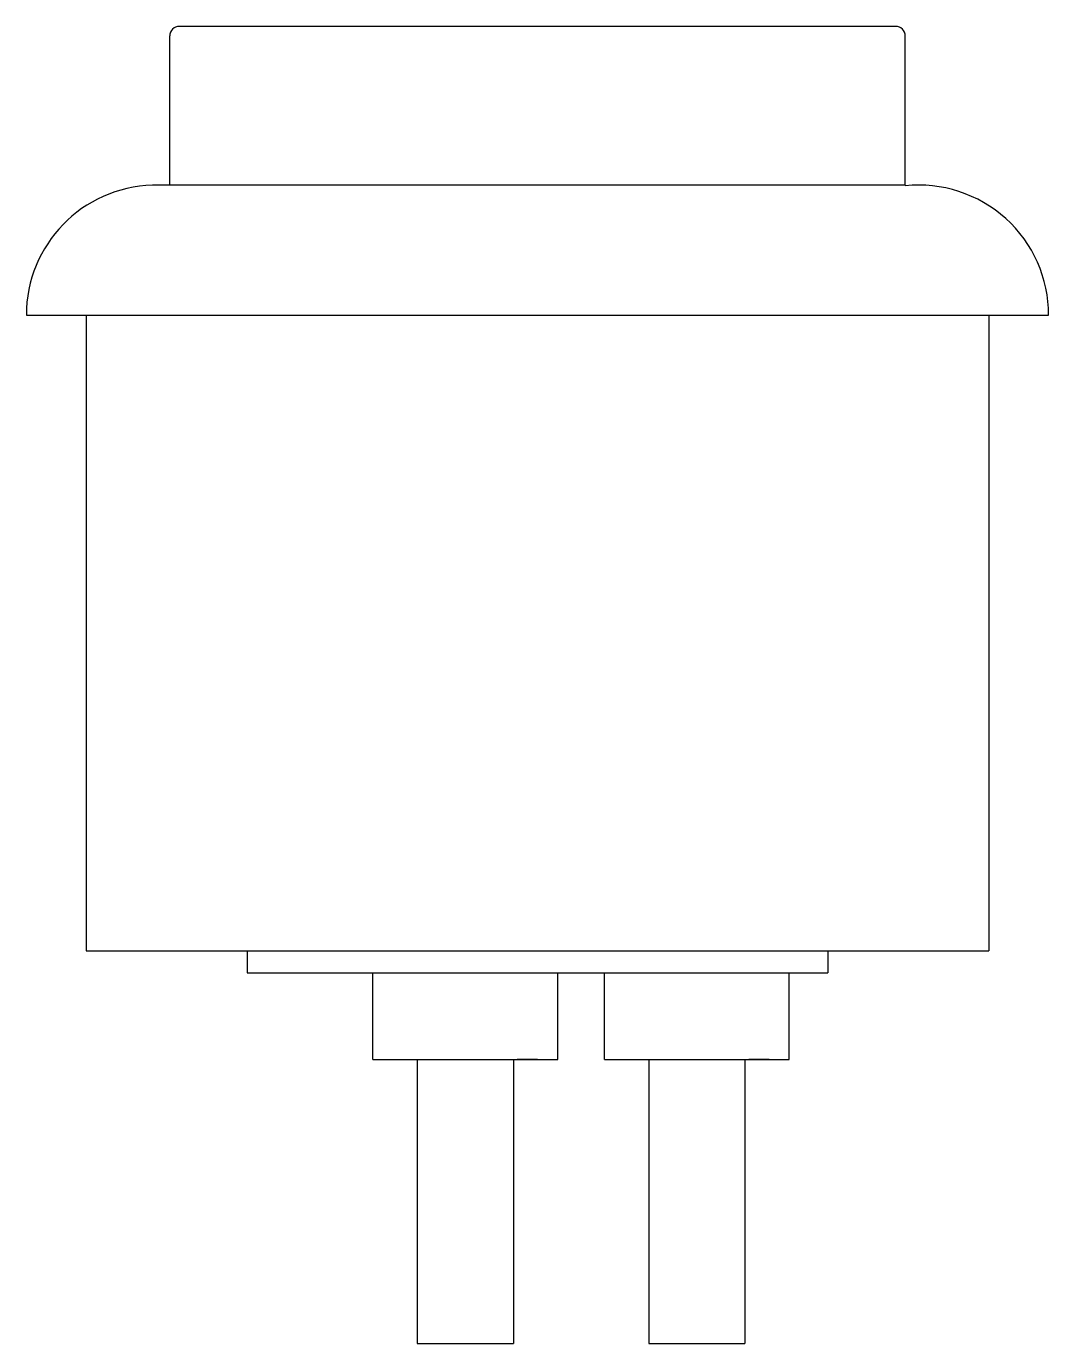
# Model space of a CAD drawing. Header units: inches. Extents: x -0.53 to 0.53, y -1.07 to 0.3.
import ezdxf

# ---------------------------------------------------------------- set-up
doc = ezdxf.new("R2010")
doc.units = ezdxf.units.IN
doc.header["$MEASUREMENT"] = 0
doc.layers.get('0').update_dxf_attribs({"lineweight": 25, "true_color": 0xffffff})

msp = doc.modelspace()

# ---------------------------------------------------------------- linework, layer by layer
for p, q in [((-0.382, 0.135), (-0.382, 0.29)), ((0.372, 0.3), (-0.372, 0.3)), ((0.382, 0.135), (0.382, 0.29)), ((0.382, 0.135), (-0.4, 0.135)), ((-0.531, 0), (0.531, 0)), ((-0.469, 0), (-0.469, -0.66)), ((0.469, 0), (0.469, -0.66)), ((-0.469, -0.66), (0.469, -0.66)), ((-0.3015, -0.66), (-0.3015, -0.683)), ((0.3015, -0.66), (0.3015, -0.683)), ((-0.3015, -0.683), (0.3015, -0.683)), ((-0.171, -0.773), (-0.171, -0.683)), ((0.021, -0.773), (0.021, -0.683)), ((0.0695, -0.773), (0.0695, -0.683)), ((0.2615, -0.773), (0.2615, -0.683)), ((-0.171, -0.773), (0.021, -0.773)), ((-0.125, -0.773), (-0.125, -1.068)), ((-0.025, -0.773), (-0.025, -1.068)), ((0, -0.773), (-0.021, -0.773)), ((0.0695, -0.773), (0.2615, -0.773)), ((0.1155, -0.773), (0.1155, -1.068)), ((0.2155, -0.773), (0.2155, -1.068)), ((0.2405, -0.773), (0.2195, -0.773)), ((-0.125, -1.068), (-0.025, -1.068)), ((0.1155, -1.068), (0.2155, -1.068))]:
    msp.add_line(p, q)
for centre, radius, start, end in [((-0.372, 0.29), 0.01, 90, 180), ((0.372, 0.29), 0.01, 0, 90), ((-0.3961, 0.0002), 0.1349, 91.6447, 180.0783), ((0.3961, 0.0002), 0.1349, 359.9217, 96.0133)]:
    msp.add_arc(centre, radius, start, end)

doc.saveas('drawing.dxf')
